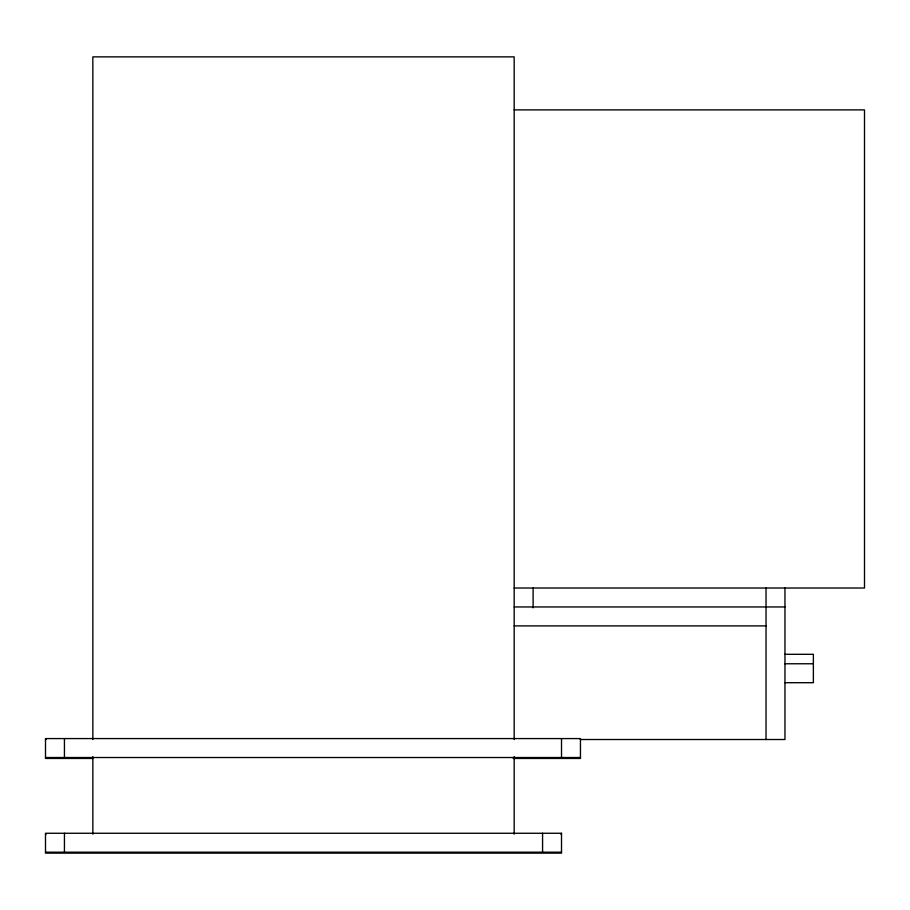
<?xml version="1.0" encoding="UTF-8"?>
<svg xmlns="http://www.w3.org/2000/svg" width="910" height="910" viewBox="0 0 910 910"><rect width="100%" height="100%" fill="white"/><g stroke="black" fill="none" stroke-linecap="round" stroke-linejoin="round"><path stroke-width="1.36" d="M514.173 109.882L864.5 109.882L864.5 588.019L514.173 588.019M514.173 606.959L784.966 606.959M514.173 625.898L766.027 625.898M784.966 654.301L813.369 654.301L813.369 682.705L784.966 682.705M784.966 663.765L813.369 663.765M45.5 739.511L46.148 739.511M580.296 739.511L784.966 739.511L784.966 588.019M45.5 757.518L580.455 757.518M92.843 758.451L45.5 758.451L45.5 738.579L580.455 738.579L580.455 758.451L513.229 758.451M45.5 834.197L46.148 834.197M560.867 834.197L561.515 834.197M45.5 852.192L561.515 852.192M766.027 588.019L766.027 739.511M561.515 738.579L561.515 757.518M542.576 833.264L542.576 852.192M533.112 588.019L533.112 607.846M514.173 739.523L514.173 56.864L92.843 56.864L92.843 739.58M514.173 756.563L514.173 834.197M92.843 756.608L92.843 834.197M64.439 738.579L64.439 757.518M64.439 833.264L64.439 852.192M561.515 833.264L45.5 833.264L45.5 853.136L561.515 853.136L561.515 833.264"/></g></svg>
